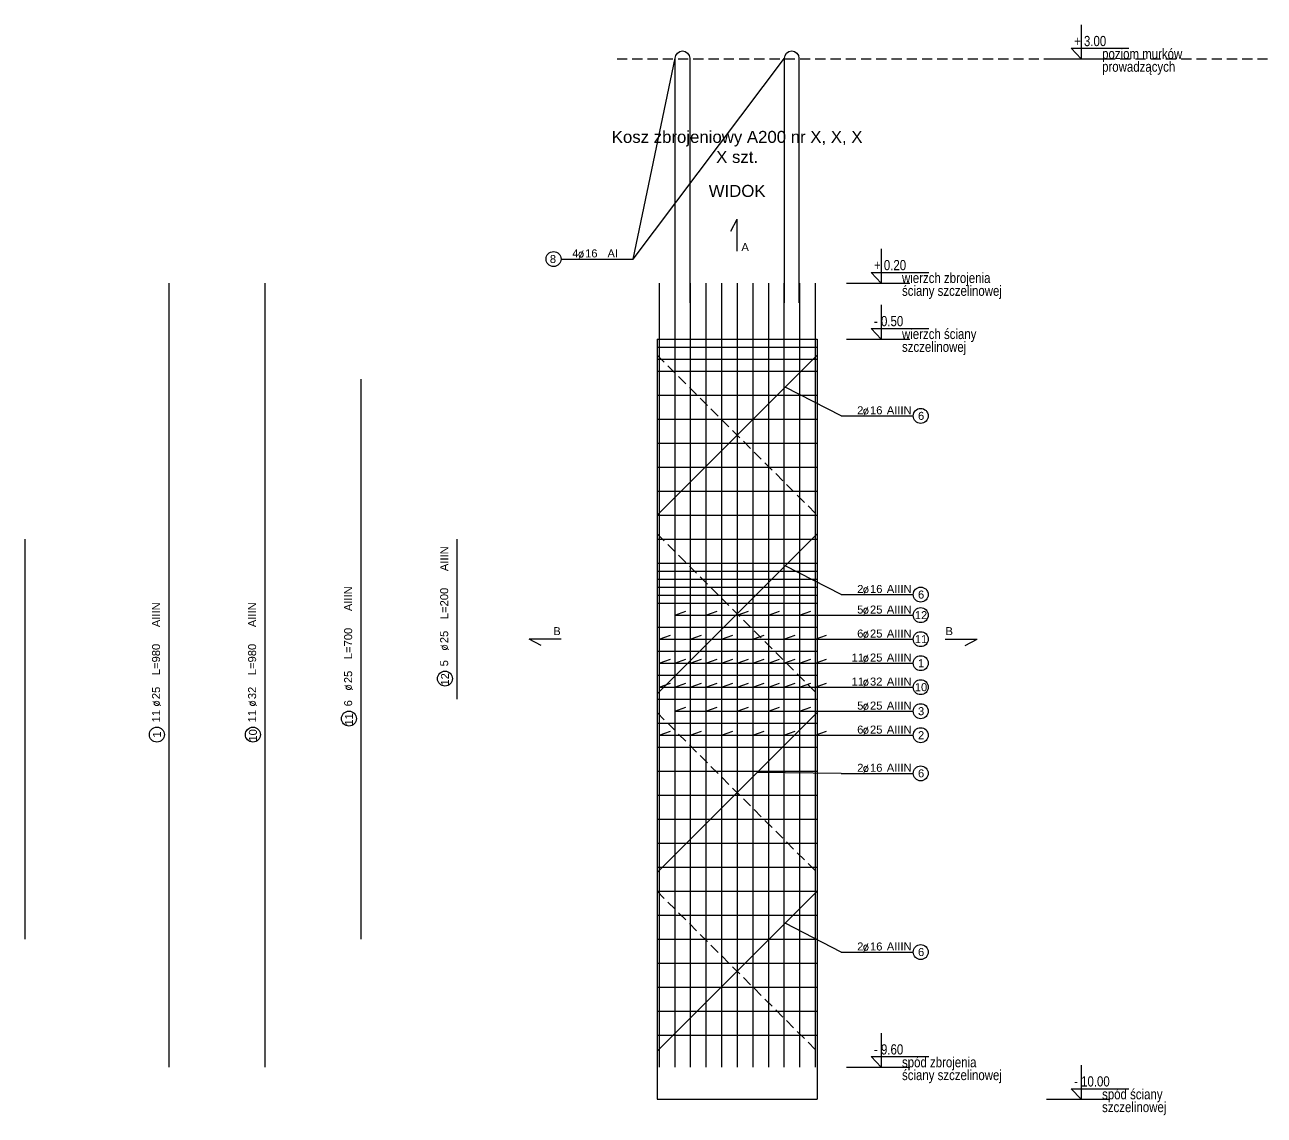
# Model space of a CAD drawing. Extents: x -5033 to 9347, y -17890 to -2362.
# Drawn here: x 2190 to 3739, y -15780 to -14417 of the extents above; entities that cross this region are included whole.
import ezdxf
from ezdxf.enums import TextEntityAlignment as Align

# ---------------------------------------------------------------- set-up
doc = ezdxf.new("R2010")
doc.units = 0
doc.header["$MEASUREMENT"] = 0
doc.linetypes.add('DASHED', pattern=[19.05, 12.7, -6.35])
for name, color, linetype in [('__SOL-KOTY_WYSOKOSCIOWE', 4, 'CONTINUOUS'), ('__SOL-OPISY', 4, 'CONTINUOUS'), ('__SOL-PRZERYWANA', 253, 'DASHED'), ('__SOL-WIDOK', 4, 'CONTINUOUS'), ('__SOL-ZBROJENIE', 3, 'CONTINUOUS')]:
    doc.layers.add(name, color=color, linetype=linetype)
doc.styles.add('ARIAL', font='arial.ttf', dxfattribs={"height": 2.5})
doc.styles.add('SIMPLEX', font='SIMPLEX.SHX', dxfattribs={"width": 0.8})
doc.styles.get("Standard").update_dxf_attribs({"font": 'arial.ttf'})

# ---------------------------------------------------------------- blocks, each defined once
blk = doc.blocks.new('OPIS_PRET_BEZ_LINII')
at = {"layer": '__SOL-OPISY'}
blk.add_circle((25.7, 0), 9.36, dxfattribs=at)
at = {"layer": '__SOL-OPISY', "style": 'SIMPLEX', "width": 0.9}
blk.add_text(' %%c ', height=10, dxfattribs=at).set_placement((64.7, -4.8), align=Align.CENTER)
at = {"layer": '__SOL-OPISY', "style": 'ARIAL', "width": 0.8}
blk.add_attdef('NUMER', text='', height=10, dxfattribs=at).set_placement((25.7, 0), align=Align.MIDDLE)
blk.add_attdef('ILOSC', text='', height=10, dxfattribs=at).set_placement((56.9, -5.1), align=Align.RIGHT)
for tag, p in [('SREDNICA', (71, -5.1)), ('DLUGOSC', (95.1, -5.2)), ('STAL', (144.7, -5.2))]:
    blk.add_attdef(tag, p, '', height=10, dxfattribs=at)
blk = doc.blocks.new('OPIS_PRAWY')
at = {"layer": '__SOL-OPISY'}
blk.add_line((0, 0), (90, 0), dxfattribs=at)
blk.add_circle((99.4, 0), 9.36, dxfattribs=at)
at = {"layer": '__SOL-OPISY', "style": 'SIMPLEX', "width": 0.9}
blk.add_text(' %%c ', height=10, dxfattribs=at).set_placement((20.9, 0.5))
at = {"layer": '__SOL-OPISY', "style": 'ARIAL', "width": 0.8}
blk.add_attdef('ILOSC', text='', height=10, dxfattribs=at).set_placement((27.1, 0.1), align=Align.RIGHT)
for tag, p in [('SREDNICA', (35.4, 0.1)), ('STAL', (58.4, 0.5))]:
    blk.add_attdef(tag, p, '', height=10, dxfattribs=at)
for tag, p in [('NUMER', (99.4, 0)), ('DLUGOSC', (52.8, -6.1))]:
    blk.add_attdef(tag, text='', height=10, dxfattribs=at).set_placement(p, align=Align.MIDDLE)
blk = doc.blocks.new('OPIS_LEWY')
at = {"layer": '__SOL-OPISY'}
blk.add_line((-90, 0), (0, 0), dxfattribs=at)
blk.add_circle((-99.4, 0), 9.36, dxfattribs=at)
at = {"layer": '__SOL-OPISY', "style": 'SIMPLEX', "width": 0.9}
blk.add_text(' %%c ', height=10, dxfattribs=at).set_placement((-75, 0.5))
at = {"layer": '__SOL-OPISY', "style": 'ARIAL', "width": 0.8}
for tag, p in [('NUMER', (-99.4, 0)), ('DLUGOSC', (-58.9, -6.6))]:
    blk.add_attdef(tag, text='', height=10, dxfattribs=at).set_placement(p, align=Align.MIDDLE)
blk.add_attdef('ILOSC', text='', height=10, dxfattribs=at).set_placement((-74, 0.1), align=Align.RIGHT)
for tag, p in [('SREDNICA', (-65.8, 0.1)), ('STAL', (-42.7, 0.3))]:
    blk.add_attdef(tag, p, '', height=10, dxfattribs=at)
blk = doc.blocks.new('KOTA')
at = {"layer": '__SOL-KOTY_WYSOKOSCIOWE'}
for p, q in [((0, 33.4), (0, 0)), ((-34, 0), (28, 0)), ((0, 0), (-9.9, 10.4)), ((-9.9, 10.4), (46.5, 10.4))]:
    blk.add_line(p, q, dxfattribs=at)
at = {"layer": '__SOL-KOTY_WYSOKOSCIOWE', "style": 'ARIAL', "width": 0.8}
blk.add_attdef('RZEDNA', (500.5, 15.9), '', height=10.4, dxfattribs=at)

msp = doc.modelspace()

# ---------------------------------------------------------------- linework, layer by layer
at = {"layer": '__SOL-OPISY'}
for p, q in [((2950, -14710), (3002.75, -14459)), ((2950, -14710), (3139.25, -14459)), ((3072, -14675), (3080, -14660)), ((3080, -14700), (3080, -14660)), ((3210, -14906), (3140, -14870)), ((3210, -15129.3), (3140, -15093.3)), ((3002, -15155), (3016.1, -15149.9)), ((3002, -15155), (3210, -15155)), ((3041, -15155), (3055.1, -15149.9)), ((3080, -15155), (3094.1, -15149.9)), ((3119, -15155), (3133.1, -15149.9)), ((3158, -15155), (3172.1, -15149.9)), ((2860, -15185), (2820, -15185)), ((2835, -15193), (2820, -15185)), ((2982.5, -15185), (2996.6, -15179.9)), ((2982.5, -15185), (3210, -15185)), ((3021.5, -15185), (3035.6, -15179.9)), ((3060.5, -15185), (3074.6, -15179.9)), ((3099.5, -15185), (3113.6, -15179.9)), ((3138.5, -15185), (3152.6, -15179.9)), ((3177.5, -15185), (3191.6, -15179.9)), ((3340, -15185), (3380, -15185)), ((3365, -15193), (3380, -15185)), ((2982.5, -15215), (2996.6, -15209.9)), ((2982.5, -15215), (3210, -15215)), ((3002, -15215), (3016.1, -15209.9)), ((3021.5, -15215), (3035.6, -15209.9)), ((3041, -15215), (3055.1, -15209.9)), ((3060.5, -15215), (3074.6, -15209.9)), ((3080, -15215), (3094.1, -15209.9)), ((3099.5, -15215), (3113.6, -15209.9)), ((3119, -15215), (3133.1, -15209.9)), ((3138.5, -15215), (3152.6, -15209.9)), ((3158, -15215), (3172.1, -15209.9)), ((3177.5, -15215), (3191.6, -15209.9)), ((2982.5, -15245), (2996.6, -15239.9)), ((2982.5, -15245), (3210, -15245)), ((3002, -15245), (3016.1, -15239.9)), ((3021.5, -15245), (3035.6, -15239.9)), ((3041, -15245), (3055.1, -15239.9)), ((3060.5, -15245), (3074.6, -15239.9)), ((3080, -15245), (3094.1, -15239.9)), ((3099.5, -15245), (3113.6, -15239.9)), ((3119, -15245), (3133.1, -15239.9)), ((3138.5, -15245), (3152.6, -15239.9)), ((3158, -15245), (3172.1, -15239.9)), ((3177.5, -15245), (3191.6, -15239.9)), ((3002, -15275), (3016.1, -15269.9)), ((3002, -15275), (3210, -15275)), ((3041, -15275), (3055.1, -15269.9)), ((3080, -15275), (3094.1, -15269.9)), ((3119, -15275), (3133.1, -15269.9)), ((3158, -15275), (3172.1, -15269.9)), ((2982.5, -15305), (2996.6, -15299.9)), ((2982.5, -15305), (3210, -15305)), ((3021.5, -15305), (3035.6, -15299.9)), ((3060.5, -15305), (3074.6, -15299.9)), ((3099.5, -15305), (3113.6, -15299.9)), ((3138.5, -15305), (3152.6, -15299.9)), ((3177.5, -15305), (3191.6, -15299.9)), ((3210, -15352.7), (3105, -15351.7)), ((3210, -15576), (3140, -15540))]:
    msp.add_line(p, q, dxfattribs=at)
at = {"layer": '__SOL-PRZERYWANA'}
msp.add_line((2930, -14460), (4280, -14460), dxfattribs=at)
for points in [[(2980, -14810), (2980, -14830), (3180, -15030), (3180, -15050)], [(2980, -15033.3), (2980, -15053.3), (3180, -15253.3), (3180, -15273.3)], [(2980, -15256.7), (2980, -15276.7), (3180, -15476.7), (3180, -15496.7)], [(2980, -15480), (2980, -15500), (3180, -15700), (3180, -15720)]]:
    msp.add_lwpolyline(points, dxfattribs=at)
at = {"layer": '__SOL-WIDOK'}
for p, q in [((2980, -14810), (2980, -15760)), ((2980, -14810), (3180, -14810)), ((3180, -14810), (3180, -15760)), ((2980, -15760), (3180, -15760))]:
    msp.add_line(p, q, dxfattribs=at)
at = {"layer": '__SOL-ZBROJENIE'}
for p, q in [((2370, -14740), (2370, -15720)), ((2490, -14740), (2490, -15720)), ((2982.5, -14740), (2982.5, -15720)), ((3002, -14740), (3002, -15720)), ((3021.5, -14740), (3021.5, -15720)), ((3041, -14740), (3041, -15720)), ((3060.5, -14740), (3060.5, -15720)), ((3080, -14740), (3080, -15720)), ((3099.5, -14740), (3099.5, -15720)), ((3119, -14740), (3119, -15720)), ((3138.5, -14740), (3138.5, -15720)), ((3158, -14740), (3158, -15720)), ((3177.5, -14740), (3177.5, -15720)), ((2980, -14820), (3180, -14820)), ((2980, -14835), (3180, -14835)), ((2980, -14850), (3180, -14850)), ((2610, -14860), (2610, -15560)), ((2980, -14880), (3180, -14880)), ((2980, -14910), (3180, -14910)), ((2980, -14940), (3180, -14940)), ((2980, -14970), (3180, -14970)), ((2980, -15000), (3180, -15000)), ((2980, -15030), (3180, -15030)), ((2190, -15060), (2190, -15560)), ((2730, -15060), (2730, -15260)), ((2980, -15060), (3180, -15060)), ((2980, -15090), (3180, -15090)), ((2980, -15100), (3180, -15100)), ((2980, -15110), (3180, -15110)), ((2980, -15120), (3180, -15120)), ((2980, -15130), (3180, -15130)), ((2980, -15140), (3180, -15140)), ((2980, -15170), (3180, -15170)), ((2980, -15200), (3180, -15200)), ((2980, -15230), (3180, -15230)), ((2980, -15260), (3180, -15260)), ((2980, -15290), (3180, -15290)), ((2980, -15320), (3180, -15320)), ((2980, -15350), (3180, -15350)), ((2980, -15380), (3180, -15380)), ((2980, -15410), (3180, -15410)), ((2980, -15440), (3180, -15440)), ((2980, -15470), (3180, -15470)), ((2980, -15500), (3180, -15500)), ((2980, -15530), (3180, -15530)), ((2980, -15560), (3180, -15560)), ((2980, -15590), (3180, -15590)), ((2980, -15620), (3180, -15620)), ((2980, -15650), (3180, -15650)), ((2980, -15680), (3180, -15680))]:
    msp.add_line(p, q, dxfattribs=at)
for points in [[(3002.75, -14764.9), (3002.75, -14459, -1), (3020.75, -14459), (3020.75, -14764.9)], [(3139.25, -14764.9), (3139.25, -14459, -1), (3157.25, -14459), (3157.25, -14764.9)]]:
    msp.add_lwpolyline(points, format="xyb", dxfattribs=at)
for points in [[(3180, -14810), (3180, -14830), (2980, -15030), (2980, -15050)], [(3180, -15033.3), (3180, -15053.3), (2980, -15253.3), (2980, -15273.3)], [(3180, -15256.7), (3180, -15276.7), (2980, -15476.7), (2980, -15496.7)], [(3180, -15480), (3180, -15500), (2980, -15700), (2980, -15720)]]:
    msp.add_lwpolyline(points, dxfattribs=at)

# ---------------------------------------------------------------- block references
at = {"layer": '__SOL-KOTY_WYSOKOSCIOWE'}
ref = msp.add_blockref('KOTA', (3510, -14460), dxfattribs=dict(at, xscale=1.28, yscale=1.28, zscale=1.28))
ref.add_attrib('RZEDNA', '+ 3.00', (3501, -14444), dxfattribs={"height": 12.8, "style": 'ARIAL', "width": 0.8})
ref.add_attrib('OPIS1', 'poziom murków', (3536, -14460), dxfattribs={"height": 12.8, "style": 'ARIAL', "width": 0.8})
ref.add_attrib('OPIS2', 'prowadzących', (3536, -14476), dxfattribs={"height": 12.8, "style": 'ARIAL', "width": 0.8})
ref = msp.add_blockref('KOTA', (3260, -14740), dxfattribs=dict(at, xscale=1.28, yscale=1.28, zscale=1.28))
ref.add_attrib('RZEDNA', '+ 0.20', (3251, -14724), dxfattribs={"height": 12.8, "style": 'ARIAL', "width": 0.8})
ref.add_attrib('OPIS1', 'wierzch zbrojenia', (3286, -14740), dxfattribs={"height": 12.8, "style": 'ARIAL', "width": 0.8})
ref.add_attrib('OPIS2', 'ściany szczelinowej', (3286, -14756), dxfattribs={"height": 12.8, "style": 'ARIAL', "width": 0.8})
ref = msp.add_blockref('KOTA', (3260, -14810), dxfattribs=dict(at, xscale=1.28, yscale=1.28, zscale=1.28))
ref.add_attrib('RZEDNA', '- 0.50', (3251, -14794), dxfattribs={"height": 12.8, "style": 'ARIAL', "width": 0.8})
ref.add_attrib('OPIS1', 'wierzch ściany', (3286, -14810), dxfattribs={"height": 12.8, "style": 'ARIAL', "width": 0.8})
ref.add_attrib('OPIS2', 'szczelinowej', (3286, -14826), dxfattribs={"height": 12.8, "style": 'ARIAL', "width": 0.8})
ref = msp.add_blockref('KOTA', (3260, -15720), dxfattribs=dict(at, xscale=1.28, yscale=1.28, zscale=1.28))
ref.add_attrib('RZEDNA', '- 9.60', (3251, -15704), dxfattribs={"height": 12.8, "style": 'ARIAL', "width": 0.8})
ref.add_attrib('OPIS1', 'spód zbrojenia', (3286, -15720), dxfattribs={"height": 12.8, "style": 'ARIAL', "width": 0.8})
ref.add_attrib('OPIS2', 'ściany szczelinowej', (3286, -15736), dxfattribs={"height": 12.8, "style": 'ARIAL', "width": 0.8})
ref = msp.add_blockref('KOTA', (3510, -15760), dxfattribs=dict(at, xscale=1.28, yscale=1.28, zscale=1.28))
ref.add_attrib('RZEDNA', '- 10.00', (3501, -15744), dxfattribs={"height": 12.8, "style": 'ARIAL', "width": 0.8})
ref.add_attrib('OPIS1', 'spód ściany', (3536, -15760), dxfattribs={"height": 12.8, "style": 'ARIAL', "width": 0.8})
ref.add_attrib('OPIS2', 'szczelinowej', (3536, -15776), dxfattribs={"height": 12.8, "style": 'ARIAL', "width": 0.8})
at = {"layer": '__SOL-OPISY'}
ref = msp.add_blockref('OPIS_LEWY', (2950, -14710), dxfattribs=at)
ref.add_attrib('ILOSC', '4', (2874, -14708), dxfattribs={"height": 10, "style": 'ARIAL'})
ref.add_attrib('SREDNICA', '16', (2890, -14708), dxfattribs={"height": 10, "style": 'ARIAL'})
ref.add_attrib('STAL', 'AI', (2918, -14708), dxfattribs={"height": 10, "style": 'ARIAL'})
ref.add_attrib('NUMER', '8', (2846, -14715), dxfattribs={"height": 10, "style": 'ARIAL'})
ref = msp.add_blockref('OPIS_PRAWY', (3210, -14906), dxfattribs=at)
ref.add_attrib('ILOSC', '2', (3230, -14904), dxfattribs={"height": 10, "style": 'ARIAL'})
ref.add_attrib('SREDNICA', '16', (3246, -14904), dxfattribs={"height": 10, "style": 'ARIAL'})
ref.add_attrib('STAL', 'AIIIN', (3267, -14904), dxfattribs={"height": 10, "style": 'ARIAL'})
ref.add_attrib('NUMER', '6', (3306, -14911), dxfattribs={"height": 10, "style": 'ARIAL'})
ref = msp.add_blockref('OPIS_PRET_BEZ_LINII', (2715, -15260), dxfattribs=dict(at, rotation=90))
ref.add_attrib('NUMER', '12', (2720, -15243), dxfattribs={"height": 10, "rotation": 90, "style": 'ARIAL'})
ref.add_attrib('ILOSC', '5', (2719, -15219), dxfattribs={"height": 10, "rotation": 90, "style": 'ARIAL'})
ref.add_attrib('SREDNICA', '25', (2719, -15190), dxfattribs={"height": 10, "rotation": 90, "style": 'ARIAL'})
ref.add_attrib('DLUGOSC', 'L=200', (2719, -15160), dxfattribs={"height": 10, "rotation": 90, "style": 'ARIAL'})
ref.add_attrib('STAL', 'AIIIN', (2719, -15100), dxfattribs={"height": 10, "rotation": 90, "style": 'ARIAL'})
ref = msp.add_blockref('OPIS_PRET_BEZ_LINII', (2595, -15310), dxfattribs=dict(at, rotation=90))
ref.add_attrib('NUMER', '11', (2600, -15293), dxfattribs={"height": 10, "rotation": 90, "style": 'ARIAL'})
ref.add_attrib('ILOSC', '6', (2599, -15269), dxfattribs={"height": 10, "rotation": 90, "style": 'ARIAL'})
ref.add_attrib('SREDNICA', '25', (2599, -15240), dxfattribs={"height": 10, "rotation": 90, "style": 'ARIAL'})
ref.add_attrib('DLUGOSC', 'L=700', (2599, -15210), dxfattribs={"height": 10, "rotation": 90, "style": 'ARIAL'})
ref.add_attrib('STAL', 'AIIIN', (2599, -15150), dxfattribs={"height": 10, "rotation": 90, "style": 'ARIAL'})
ref = msp.add_blockref('OPIS_PRAWY', (3210, -15129.3), dxfattribs=at)
ref.add_attrib('ILOSC', '2', (3230, -15127.3), dxfattribs={"height": 10, "style": 'ARIAL'})
ref.add_attrib('SREDNICA', '16', (3246, -15127.3), dxfattribs={"height": 10, "style": 'ARIAL'})
ref.add_attrib('STAL', 'AIIIN', (3267, -15127.3), dxfattribs={"height": 10, "style": 'ARIAL'})
ref.add_attrib('NUMER', '6', (3306, -15134.3), dxfattribs={"height": 10, "style": 'ARIAL'})
ref = msp.add_blockref('OPIS_PRET_BEZ_LINII', (2355, -15330), dxfattribs=dict(at, rotation=90))
ref.add_attrib('NUMER', '1', (2360, -15308), dxfattribs={"height": 10, "rotation": 90, "style": 'ARIAL'})
ref.add_attrib('ILOSC', '11', (2359, -15289), dxfattribs={"height": 10, "rotation": 90, "style": 'ARIAL'})
ref.add_attrib('SREDNICA', '25', (2359, -15260), dxfattribs={"height": 10, "rotation": 90, "style": 'ARIAL'})
ref.add_attrib('DLUGOSC', 'L=980', (2359, -15230), dxfattribs={"height": 10, "rotation": 90, "style": 'ARIAL'})
ref.add_attrib('STAL', 'AIIIN', (2359, -15170), dxfattribs={"height": 10, "rotation": 90, "style": 'ARIAL'})
ref = msp.add_blockref('OPIS_PRET_BEZ_LINII', (2475, -15330), dxfattribs=dict(at, rotation=90))
ref.add_attrib('NUMER', '10', (2480, -15313), dxfattribs={"height": 10, "rotation": 90, "style": 'ARIAL'})
ref.add_attrib('ILOSC', '11', (2479, -15289), dxfattribs={"height": 10, "rotation": 90, "style": 'ARIAL'})
ref.add_attrib('SREDNICA', '32', (2479, -15260), dxfattribs={"height": 10, "rotation": 90, "style": 'ARIAL'})
ref.add_attrib('DLUGOSC', 'L=980', (2479, -15230), dxfattribs={"height": 10, "rotation": 90, "style": 'ARIAL'})
ref.add_attrib('STAL', 'AIIIN', (2479, -15170), dxfattribs={"height": 10, "rotation": 90, "style": 'ARIAL'})
ref = msp.add_blockref('OPIS_PRAWY', (3210, -15155), dxfattribs=at)
ref.add_attrib('ILOSC', '5', (3230, -15153), dxfattribs={"height": 10, "style": 'ARIAL'})
ref.add_attrib('SREDNICA', '25', (3246, -15153), dxfattribs={"height": 10, "style": 'ARIAL'})
ref.add_attrib('STAL', 'AIIIN', (3267, -15153), dxfattribs={"height": 10, "style": 'ARIAL'})
ref.add_attrib('NUMER', '12', (3302, -15160), dxfattribs={"height": 10, "style": 'ARIAL'})
ref = msp.add_blockref('OPIS_PRAWY', (3210, -15185), dxfattribs=at)
ref.add_attrib('ILOSC', '6', (3230, -15183), dxfattribs={"height": 10, "style": 'ARIAL'})
ref.add_attrib('SREDNICA', '25', (3246, -15183), dxfattribs={"height": 10, "style": 'ARIAL'})
ref.add_attrib('STAL', 'AIIIN', (3267, -15183), dxfattribs={"height": 10, "style": 'ARIAL'})
ref.add_attrib('NUMER', '11', (3302, -15190), dxfattribs={"height": 10, "style": 'ARIAL'})
ref = msp.add_blockref('OPIS_PRAWY', (3210, -15215), dxfattribs=at)
ref.add_attrib('ILOSC', '11', (3223, -15213), dxfattribs={"height": 10, "style": 'ARIAL'})
ref.add_attrib('SREDNICA', '25', (3246, -15213), dxfattribs={"height": 10, "style": 'ARIAL'})
ref.add_attrib('STAL', 'AIIIN', (3267, -15213), dxfattribs={"height": 10, "style": 'ARIAL'})
ref.add_attrib('NUMER', '1', (3306, -15220), dxfattribs={"height": 10, "style": 'ARIAL'})
ref = msp.add_blockref('OPIS_PRAWY', (3210, -15245), dxfattribs=at)
ref.add_attrib('ILOSC', '11', (3223, -15243), dxfattribs={"height": 10, "style": 'ARIAL'})
ref.add_attrib('SREDNICA', '32', (3246, -15243), dxfattribs={"height": 10, "style": 'ARIAL'})
ref.add_attrib('STAL', 'AIIIN', (3267, -15243), dxfattribs={"height": 10, "style": 'ARIAL'})
ref.add_attrib('NUMER', '10', (3302, -15250), dxfattribs={"height": 10, "style": 'ARIAL'})
ref = msp.add_blockref('OPIS_PRAWY', (3210, -15275), dxfattribs=at)
ref.add_attrib('ILOSC', '5', (3230, -15273), dxfattribs={"height": 10, "style": 'ARIAL'})
ref.add_attrib('SREDNICA', '25', (3246, -15273), dxfattribs={"height": 10, "style": 'ARIAL'})
ref.add_attrib('STAL', 'AIIIN', (3267, -15273), dxfattribs={"height": 10, "style": 'ARIAL'})
ref.add_attrib('NUMER', '3', (3306, -15280), dxfattribs={"height": 10, "style": 'ARIAL'})
ref = msp.add_blockref('OPIS_PRAWY', (3210, -15305), dxfattribs=at)
ref.add_attrib('ILOSC', '6', (3230, -15303), dxfattribs={"height": 10, "style": 'ARIAL'})
ref.add_attrib('SREDNICA', '25', (3246, -15303), dxfattribs={"height": 10, "style": 'ARIAL'})
ref.add_attrib('STAL', 'AIIIN', (3267, -15303), dxfattribs={"height": 10, "style": 'ARIAL'})
ref.add_attrib('NUMER', '2', (3306, -15310), dxfattribs={"height": 10, "style": 'ARIAL'})
ref = msp.add_blockref('OPIS_PRAWY', (3210, -15352.7), dxfattribs=at)
ref.add_attrib('ILOSC', '2', (3230, -15350.7), dxfattribs={"height": 10, "style": 'ARIAL'})
ref.add_attrib('SREDNICA', '16', (3246, -15350.7), dxfattribs={"height": 10, "style": 'ARIAL'})
ref.add_attrib('STAL', 'AIIIN', (3267, -15350.7), dxfattribs={"height": 10, "style": 'ARIAL'})
ref.add_attrib('NUMER', '6', (3306, -15357.7), dxfattribs={"height": 10, "style": 'ARIAL'})
ref = msp.add_blockref('OPIS_PRAWY', (3210, -15576), dxfattribs=at)
ref.add_attrib('ILOSC', '2', (3230, -15574), dxfattribs={"height": 10, "style": 'ARIAL'})
ref.add_attrib('SREDNICA', '16', (3246, -15574), dxfattribs={"height": 10, "style": 'ARIAL'})
ref.add_attrib('STAL', 'AIIIN', (3267, -15574), dxfattribs={"height": 10, "style": 'ARIAL'})
ref.add_attrib('NUMER', '6', (3306, -15581), dxfattribs={"height": 10, "style": 'ARIAL'})

# ---------------------------------------------------------------- texts
at = {"layer": '__SOL-OPISY', "width": 2500, "attachment_point": 5}
for s, insert, char_height in [('Kosz zbrojeniowy A200 nr X, X, X\\PX szt.\\P', (3080, -14570), 15), ('\\P\\PWIDOK\\P', (3080, -14600), 15), ('A\\P', (3090, -14695), 10), ('B\\P', (2855, -15175), 10), ('B\\P', (3345, -15175), 10)]:
    msp.add_mtext(s, dxfattribs=dict(at, insert=insert, char_height=char_height))

doc.saveas('drawing.dxf')
